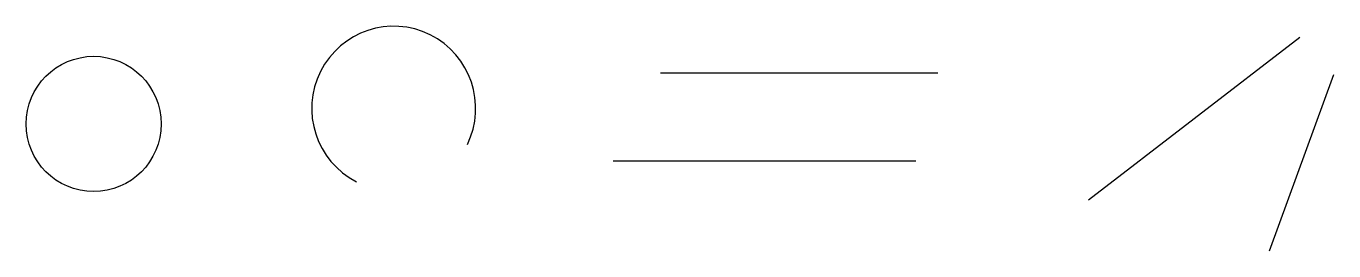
# Model space of a CAD drawing. Header units: inches. Extents: x 4.9 to 101.8, y 14.5 to 31.1.
import ezdxf

# ---------------------------------------------------------------- set-up
doc = ezdxf.new("R2010")
doc.units = ezdxf.units.IN
doc.header["$MEASUREMENT"] = 0

msp = doc.modelspace()

# ---------------------------------------------------------------- linework, layer by layer
for p, q in [((83.662, 18.222), (99.334, 30.243)), ((51.94, 27.614), (72.503, 27.614)), ((97.077, 14.465), (101.842, 27.488)), ((48.43, 21.102), (70.873, 21.102))]:
    msp.add_line(p, q)
msp.add_circle((9.947, 23.835), 5)
msp.add_arc((32.181, 24.982), 6.076, 333.88707, 242.9386)

doc.saveas('drawing.dxf')
